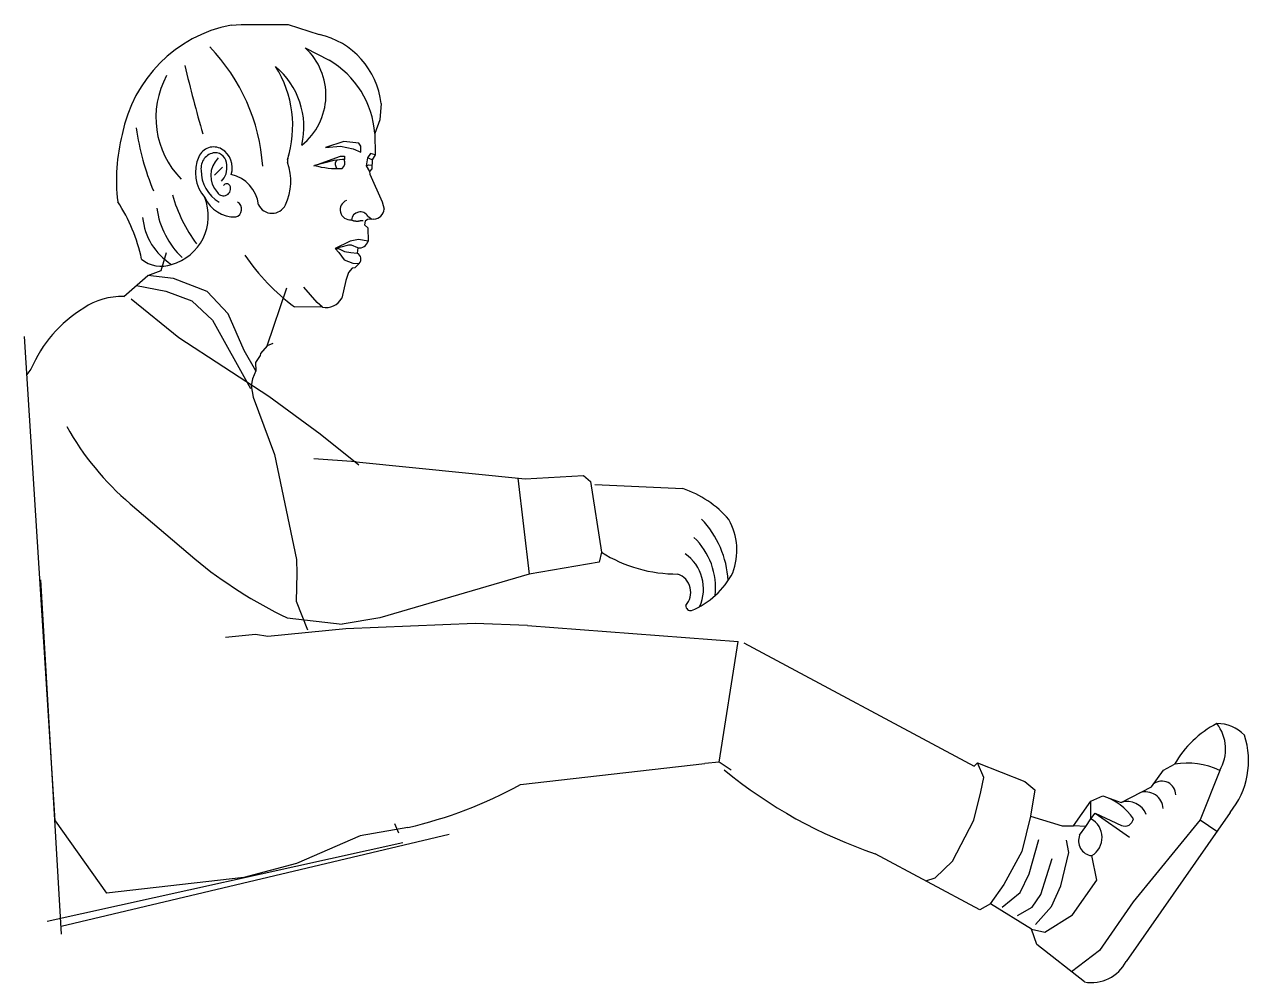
# Model space of a CAD drawing. Header units: millimetres. Extents: x 1207 to 16421, y -1609 to 10563.
# Drawn here: x 14842 to 16090, y 3363 to 4340 of the extents above; entities that cross this region are included whole.
import ezdxf

# ---------------------------------------------------------------- set-up
doc = ezdxf.new("R2010")
doc.units = ezdxf.units.MM
for name, color, linetype in [('person_arm', 7, 'Continuous'), ('person_leg1', 7, 'Continuous'), ('person_lowerleg1', 7, 'Continuous'), ('person_torso', 7, 'Continuous'), ('simple frame', 7, 'Continuous')]:
    doc.layers.add(name, color=color, linetype=linetype)

msp = doc.modelspace()

# ---------------------------------------------------------------- linework, layer by layer
for p, q in [((14879.863, 3411.874), (14858.841, 3773.246)), ((15275.031, 3513.571), (14879.4, 3419.835))]:
    msp.add_line(p, q)
at = {"layer": 'person_arm'}
for p, q in [((15423.644, 3870.652), (15513.267, 3866.509)), ((14949.734, 3851.068), (15015.659, 3794.676)), ((15430.464, 3801.521), (15428.096, 3791.514)), ((15428.096, 3791.514), (15356.508, 3779.295)), ((15356.508, 3779.295), (15204.473, 3734.759))]:
    msp.add_line(p, q, dxfattribs=at)
for points in [[(14950.746, 4060.121), (14999.363, 4020.593), (15091.099, 3960.897), (15143.47, 3922.318), (15182.998, 3890.592)], [(15180.311, 3893.855), (15352.455, 3876.408), (15412.14, 3879.741), (15419.164, 3873.7), (15430.464, 3801.521)], [(15345.158, 3877.147), (15356.508, 3779.295)]]:
    msp.add_lwpolyline(points, dxfattribs=at)
for centre, radius, start, end in [((15137.244, 4070.78), 288.849, 209.204954, 229.52145), ((15479.819, 3766.159), 105.778, 40.487559, 71.566442), ((15461.86, 3767.693), 97.755, 2.912518, 43.866585), ((15504.329, 3803.468), 64.135, 339.142172, 29.283538), ((15475.792, 3765.341), 70.899, 353.52458, 46.45066), ((15312.988, 4156.697), 468.47, 230.603673, 244.297044), ((15507.395, 3923.621), 144.315, 237.786471, 270.319001), ((15490.63, 3764.179), 43.767, 335.418686, 55.150588), ((15501.465, 3760.538), 19.941, 317.858961, 70.265235), ((15488.94, 3820.311), 85.133, 293.052947, 332.220367), ((15521.629, 3747.317), 5.38, 181.685255, 276.91596)]:
    msp.add_arc(centre, radius, start, end, dxfattribs=at)
at = {"layer": 'person_leg1'}
for p, q in [((15180.311, 3893.855), (15137.118, 3896.8)), ((15109.81, 3734.58), (15166.002, 3728.169)), ((15204.473, 3734.759), (15166.002, 3728.169)), ((15354.945, 3726.848), (15569.665, 3710.348)), ((15347.805, 3564.622), (15535.604, 3585.883)), ((15550.431, 3587.349), (15535.604, 3585.883)), ((15562.476, 3579.325), (15550.431, 3587.349)), ((15233.056, 3520.757), (15184.378, 3512.117)), ((15184.378, 3512.117), (15119.369, 3483.817)), ((15119.369, 3483.817), (15065.818, 3469.679)), ((15065.818, 3469.679), (14925.77, 3453.569))]:
    msp.add_line(p, q, dxfattribs=at)
msp.add_lwpolyline([(15354.945, 3726.848), (15301.587, 3728.949), (15169.638, 3723.478), (15090.173, 3715.547), (15077.594, 3717.498), (15047.132, 3714.618)], dxfattribs=at)
msp.add_arc((15134.231, 3951.293), 441.733, 282.927703, 298.913613, dxfattribs=at)
at = {"layer": 'person_lowerleg1'}
for p, q in [((15575.694, 3709.097), (15810.564, 3583.216)), ((15810.564, 3583.216), (15813.806, 3586.799)), ((15813.806, 3586.799), (15862.181, 3567.745)), ((16003.569, 3579.266), (16014.773, 3585.229)), ((15991.364, 3562.242), (16003.569, 3579.266)), ((15862.181, 3567.745), (15872.285, 3559.281)), ((15872.285, 3559.281), (15868.019, 3532.24)), ((15960.162, 3546.369), (15991.364, 3562.242)), ((15911.776, 3522.392), (15929.486, 3547.608)), ((15929.486, 3547.608), (15941.765, 3552.905)), ((15941.765, 3552.905), (15960.162, 3546.369)), ((15929.544, 3529.502), (15933.696, 3535.458)), ((15933.696, 3535.458), (15960.521, 3522.883)), ((16071.434, 3536.104), (15965.43, 3384.057)), ((15868.019, 3532.24), (15900.009, 3522.276)), ((15900.009, 3522.276), (15911.776, 3522.392)), ((15924.146, 3521.833), (15911.776, 3522.392)), ((15917.981, 3512.989), (15924.146, 3521.833)), ((15816.335, 3436.675), (15709.506, 3493.91)), ((15935.453, 3466.9), (15930.233, 3491.963)), ((15910.813, 3431.559), (15935.453, 3466.9)), ((15827.168, 3442.947), (15816.335, 3436.675)), ((15868.761, 3417.078), (15827.168, 3442.947)), ((15882.321, 3413.822), (15910.813, 3431.559)), ((15868.761, 3417.078), (15882.321, 3413.822)), ((15874.203, 3401.456), (15868.761, 3417.078)), ((15922.92, 3363.108), (15874.203, 3401.456))]:
    msp.add_line(p, q, dxfattribs=at)
for points in [[(15761.119, 3466.258), (15770.515, 3469.246), (15788.26, 3486.435), (15809.944, 3528.329), (15817.275, 3557.146), (15820.311, 3571.794), (15813.806, 3586.799)], [(16060.821, 3579), (16040.885, 3528.578), (15972.663, 3444.792), (15938.2, 3395.358), (15909.716, 3373.502)], [(15929.544, 3529.502), (15929.486, 3547.608)], [(15933.696, 3535.458), (15968.783, 3510.996)], [(15868.019, 3532.24), (15858.908, 3496.188), (15840.674, 3462.599), (15826.841, 3442.758)], [(15924.146, 3521.833), (15929.544, 3529.502)], [(16040.885, 3528.578), (16058.006, 3516.844)], [(15838.929, 3439.511), (15857.388, 3454.385), (15866.51, 3473.467), (15876.193, 3508.582)], [(15872.786, 3421.852), (15889.23, 3439.969), (15898.796, 3461.21), (15907.063, 3495.286), (15904.723, 3507.652)], [(15854.587, 3430.808), (15869.547, 3439.541), (15878.537, 3452.437), (15889.896, 3489.155)]]:
    msp.add_lwpolyline(points, dxfattribs=at)
for centre, radius, start, end in [((16107.081, 3532.637), 106.238, 117.619083, 150.327732), ((16024.619, 3600.712), 42.213, 329.047912, 38.117726), ((16057.907, 3587.88), 38.889, 43.877437, 90.114333), ((16007.118, 3588.656), 83.055, 320.748216, 18.372741), ((16028.264, 3511.633), 74.822, 64.206972, 100.387294), ((15866.648, 3957.994), 489.967, 230.591594, 251.293484), ((16001.951, 3553.973), 14.035, 0.332158, 127.356448), ((15923.551, 3496.351), 59.408, 34.104348, 71.921001), ((15966.068, 3525.617), 21.576, 23.026711, 105.885849), ((15984.937, 3538.691), 18.337, 4.457313, 107.299172), ((15919.299, 3510.538), 21.555, 300.484486, 61.620397), ((15964.072, 3530.886), 8.755, 246.072539, 351.958147), ((15931.915, 3507.026), 15.157, 156.829788, 263.629581), ((15929.826, 3402.7), 40.189, 260.10493, 332.363184)]:
    msp.add_arc(centre, radius, start, end, dxfattribs=at)
at = {"layer": 'person_torso'}
for p, q in [((15052.696, 4339.41), (15062.982, 4340.067)), ((15062.982, 4340.067), (15110.922, 4339.922)), ((15110.922, 4339.922), (15142.561, 4329.857)), ((15128.367, 4316.113), (15152.657, 4303.67)), ((15205.587, 4259.298), (15204.438, 4242.795)), ((15204.438, 4242.795), (15199.159, 4228.698)), ((15199.159, 4228.698), (15199.721, 4207.027)), ((15199.721, 4207.027), (15196.62, 4201.851)), ((15196.62, 4201.851), (15196.262, 4192.644)), ((15196.262, 4192.644), (15193.846, 4190.171)), ((15193.846, 4190.171), (15194.058, 4187.399)), ((15194.058, 4187.399), (15206.763, 4159.252)), ((15206.763, 4159.252), (15208.629, 4151.609)), ((15192.112, 4144.404), (15196.306, 4141.349)), ((15189.285, 4139.527), (15188.869, 4135.715)), ((15188.869, 4135.715), (15192.206, 4132.61)), ((15191.838, 4140.958), (15189.285, 4139.527)), ((15198.31, 4141.525), (15191.838, 4140.958)), ((15192.206, 4132.61), (15192.37, 4118.987)), ((14981.382, 4089.084), (14986.912, 4107.528)), ((15181.756, 4112.173), (15181.387, 4106.693)), ((15183.204, 4096.281), (15178.988, 4091.613)), ((14943.213, 4062.511), (14967.789, 4084.079)), ((14967.789, 4084.079), (14981.382, 4089.084)), ((15172.56, 4086.864), (15169.676, 4078.822)), ((15176.177, 4091.355), (15172.56, 4086.864)), ((15178.988, 4091.613), (15176.177, 4091.355)), ((15089.359, 4012.045), (15109.427, 4071.266)), ((15169.676, 4078.822), (15165.445, 4060.947)), ((15145.775, 4051.784), (15117.268, 4051.949)), ((14873.145, 3527.362), (14841.999, 4021.583)), ((15089.359, 4012.045), (15082.516, 4004.286)), ((15095.257, 4014.445), (15089.359, 4012.045)), ((15082.45, 4002.22), (15077.712, 3995.003)), ((15077.712, 3995.003), (15077.871, 3986.537)), ((15082.516, 4004.286), (15082.45, 4002.22)), ((15077.871, 3986.537), (15074.657, 3978.494)), ((15074.657, 3978.494), (15073.165, 3971.405)), ((15073.165, 3971.405), (15075.267, 3959.638)), ((15075.267, 3959.638), (15097.048, 3901.139)), ((15097.048, 3901.139), (15119.263, 3794.252)), ((15119.263, 3794.252), (15119.882, 3779.808)), ((15119.882, 3779.808), (15118.887, 3751.671)), ((15118.887, 3751.671), (15130.766, 3722.426)), ((15550.431, 3587.349), (15569.665, 3710.348)), ((14873.145, 3527.362), (14925.77, 3453.569)), ((15223.649, 3514.925), (15219.76, 3524.433))]:
    msp.add_line(p, q, dxfattribs=at)
msp.add_lwpolyline([(15185.058, 4209.741), (15185.074, 4215.793), (15182.785, 4218.999), (15167.608, 4220.639), (15148.834, 4214.442), (15164.322, 4215.959), (15177.236, 4213.031)], close=True, dxfattribs=at)
for points in [[(15199.721, 4207.027), (15194.979, 4208.459), (15191.893, 4204.079), (15190.261, 4195.894), (15193.846, 4190.171)], [(15035.826, 4186.181), (15044.089, 4194.342)], [(15136.891, 4195.925), (15164.132, 4205.809), (15168.373, 4205.797), (15168.364, 4202.408), (15166.314, 4202.414), (15157.616, 4201.166), (15137.697, 4196.218)], [(15190.261, 4195.894), (15193.184, 4196.839), (15196.272, 4196.395)], [(15196.62, 4201.851), (15191.893, 4204.079)], [(15192.37, 4118.987), (15182.737, 4120.669), (15174.041, 4118.924), (15158.955, 4111.552)], [(15181.756, 4112.173), (15175.366, 4114.793), (15172.337, 4114.801), (15164.634, 4112.931), (15158.955, 4111.552), (15162.07, 4111.544), (15168.326, 4108.495), (15174.825, 4107.527), (15181.387, 4106.693)], [(15158.955, 4111.552), (15162.597, 4107.274), (15168.07, 4100.07), (15176.817, 4096.653), (15183.204, 4096.281)], [(15077.871, 3986.537), (15066.18, 4007.294), (15049.698, 4044.714), (15028.123, 4067.67), (14993.903, 4080.963), (14967.789, 4084.079)], [(14956.174, 4073.886), (14986.169, 4068.094), (15012.695, 4058.167), (15033.657, 4038.234), (15072.593, 3968.688)], [(15145.775, 4051.784), (15140.466, 4056.448), (15126.839, 4071.931)]]:
    msp.add_lwpolyline(points, dxfattribs=at)
for centre, radius, start, end in [((15079.288, 4202.014), 139.945, 100.953417, 169.364072), ((15124.857, 4250.615), 81.195, 6.138457, 77.406051), ((14892.069, 4182.648), 193.242, 3.795441, 44.095141), ((15083.964, 4268.055), 65.431, 308.699431, 47.264319), ((16423.84, 4633.644), 1457.453, 193.311253, 196.140161), ((15046.056, 4235.115), 80.875, 347.04947, 49.988107), ((15001.955, 4236.52), 113.578, 342.285969, 32.208939), ((15104.906, 4222.144), 94.481, 3.977649, 59.642065), ((15065.692, 4245.06), 89.667, 151.421337, 224.549597), ((15213.196, 4270.314), 259.741, 187.929148, 202.675053), ((15113.091, 4181.834), 177.414, 164.969558, 187.31689), ((15034.899, 4198.79), 16.304, 60.020789, 157.373781), ((15037.904, 4193.381), 15.918, 96.69456, 187.378403), ((15036.044, 4197.03), 12.16, 359.281124, 89.977226), ((15031.635, 4193.809), 22.252, 342.051366, 59.148963), ((15126.659, 4200.512), 16.575, 152.8072, 184.71286), ((15055.232, 4188.865), 38.914, 155.403767, 220.824959), ((15057.059, 4185.771), 25.114, 133.902904, 223.172241), ((15029.389, 4193.683), 19.083, 314.452887, 9.63771), ((15059.031, 4179.993), 54.582, 333.982963, 20.547964), ((15160.665, 4278.491), 85.418, 254.402227, 273.53803), ((15160.608, 4199.376), 8.131, 310.944228, 21.897429), ((15058.567, 4190.655), 36.454, 178.928634, 240.569859), ((15044.822, 4151.746), 36.099, 6.98371, 77.226854), ((15044.881, 4172.552), 7.307, 212.852531, 25.021823), ((15048.136, 4173.496), 3.992, 32.523236, 144.379144), ((14792.177, 4064.937), 172.922, 11.928296, 33.048274), ((14978.06, 4144.532), 51.33, 285.791123, 21.597116), ((15132.721, 4203.99), 144.733, 195.173859, 217.285787), ((15056.898, 4177.953), 34.337, 205.029771, 270.92344), ((15055.191, 4151.582), 8.276, 285.84955, 60.6064), ((15174.175, 4150.96), 10.292, 111.624161, 276.844297), ((15061.827, 4164.358), 85.682, 187.954989, 226.488953), ((15094.387, 4162.58), 15.171, 205.139073, 334.509232), ((15184.376, 4139.748), 9.029, 31.04359, 173.682008), ((15197.681, 4152.49), 10.983, 273.281624, 355.399804), ((15026.119, 4149.263), 63.965, 185.478486, 237.794142), ((15183.434, 4121.233), 9.214, 259.504542, 345.895391), ((15178.71, 4100.862), 6.417, 314.452299, 65.341799), ((14981.568, 4124.881), 31.528, 230.14714, 289.377262), ((15251.335, 4231.278), 223.904, 214.4407, 233.21823), ((14941.127, 3993.712), 68.831, 88.263349, 124.215922), ((15150.047, 4068.307), 17.067, 255.500799, 334.451048), ((14972.452, 3935.67), 134.61, 121.348296, 156.956393), ((14913.809, 3934.377), 84.668, 140.387582, 145.020868)]:
    msp.add_arc(centre, radius, start, end, dxfattribs=at)
for points in [[(15160.606, 4201.595), (15157.112, 4198.503), (15160.507, 4193.072)], [(15175.402, 4140.742), (15177.799, 4139.634), (15180.322, 4139.498), (15183.168, 4139.49), (15186.082, 4140.388), (15187.245, 4140.062)]]:
    msp.add_open_spline(points, degree=2, dxfattribs=at)
at = {"layer": 'simple frame'}
msp.add_line((15227.686, 3505.055), (14864.966, 3424.659), dxfattribs=at)

doc.saveas('drawing.dxf')
